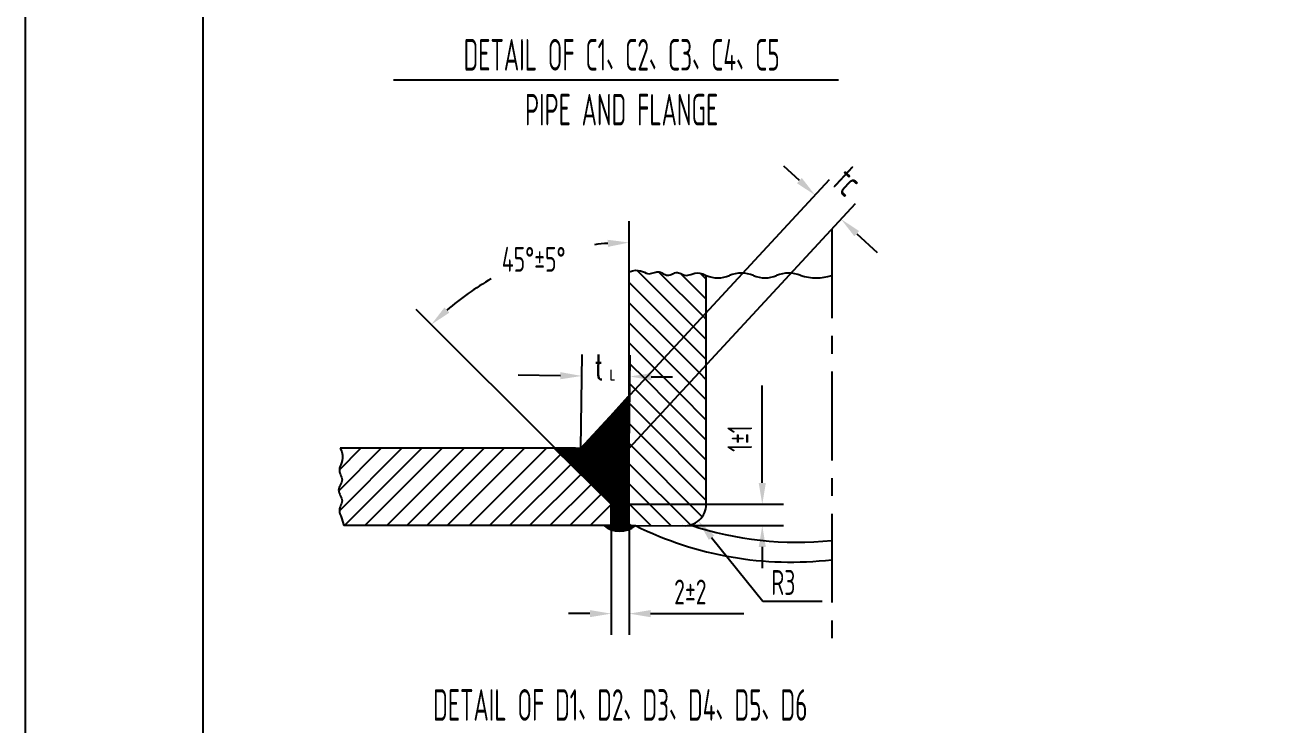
# Model space of a CAD drawing. Extents: x 2148 to 19378, y -121 to 5940.
# Drawn here: x 2148 to 3915, y 1986 to 2969 of the extents above; entities that cross this region are included whole.
import ezdxf
from ezdxf.enums import TextEntityAlignment as Align

# ---------------------------------------------------------------- set-up
doc = ezdxf.new("R2010")
doc.units = 0
doc.header["$LTSCALE"] = 100
doc.header["$MEASUREMENT"] = 0
doc.linetypes.add('G', pattern=[2, 1.25, -0.25, 0.25, -0.25])
doc.layers.get('0').update_dxf_attribs({"linetype": 'CONTINUOUS'})
doc.layers.get('DEFPOINTS').update_dxf_attribs({"linetype": 'CONTINUOUS'})
for name, color, linetype in [('01', 7, 'CONTINUOUS'), ('02', 1, 'CONTINUOUS'), ('02C', 3, 'CONTINUOUS'), ('10', 1, 'CONTINUOUS'), ('11', 3, 'CONTINUOUS')]:
    doc.layers.add(name, color=color, linetype=linetype)
doc.styles.get("Standard").update_dxf_attribs({"font": 'isocp.shx', "width": 0.707, "bigfont": 'hztxt.shx'})

msp = doc.modelspace()

# ---------------------------------------------------------------- linework, layer by layer
at = {"color": 1, "linetype": 'BYBLOCK'}
for p, q in [((3236.3655, 2750.7474), (3214.3424, 2771.1185)), ((2929.3049, 2374.6051), (3278.7597, 2752.3994)), ((2997.0243, 2374.5331), (3315.2902, 2718.6092)), ((2997.0243, 2622.4326), (2997.0243, 2693.7686)), ((3316.9423, 2676.215), (3345.5384, 2649.7639)), ((2905.4996, 2362.0835), (2697.6171, 2569.5922)), ((3184.1502, 2325.8914), (3184.1502, 2462.6835)), ((2971.811, 2295.8914), (3214.1502, 2295.8914)), ((2971.811, 2265.8287), (2971.811, 2112.0498)), ((2971.811, 2265.8287), (2985.8657, 2265.8287)), ((2986.5728, 2265.8287), (3006.0729, 2265.8287)), ((2997.0243, 2265.6753), (2997.0243, 2112.0498)), ((3078.3502, 2265.8287), (3214.1502, 2265.8287)), ((3184.1502, 2235.8287), (3184.1502, 2205.8287)), ((3184.911, 2159.4852), (3268.5491, 2159.4852)), ((2941.811, 2142.0498), (2911.811, 2142.0498)), ((3027.0243, 2142.0498), (3158.3006, 2142.0498))]:
    msp.add_line(p, q, dxfattribs=at)
for start, end in [(94.374284, 97.099997), (119.5507744, 130.6772974)]:
    msp.add_arc((2997.0243, 2270.7235), 393.0451, start, end, dxfattribs=at)
for points in [[(3239.7607, 2754.4179), (3232.9703, 2747.0769), (3258.3886, 2730.3763)], [(3320.3374, 2679.8855), (3313.5471, 2672.5444), (3294.9191, 2696.5861)], [(2966.8553, 2667.6201), (2967.237, 2657.6274), (2997.0243, 2663.7686)], [(2744.2396, 2565.1412), (2737.437, 2572.4709), (2718.8494, 2548.3981)], [(3179.1502, 2325.8914), (3189.1502, 2325.8914), (3184.1502, 2295.8914)], [(3179.1502, 2235.8287), (3189.1502, 2235.8287), (3184.1502, 2265.8287)], [(2941.811, 2147.0498), (2941.811, 2137.0498), (2971.811, 2142.0498)], [(3027.0243, 2147.0498), (3027.0243, 2137.0498), (2997.0243, 2142.0498)]]:
    msp.add_solid(points, dxfattribs=at)
at = {"layer": '01'}
for p, q in [((2997.0243, 2265.6753), (2997.0243, 2622.4326)), ((3105.3199, 2295.6753), (3105.3199, 2617.5701)), ((2891.7472, 2374.5331), (2591.0081, 2374.5331)), ((2921.7108, 2374.5331), (2822.6282, 2374.5331)), ((2971.811, 2295.8914), (2891.7472, 2374.5331)), ((2971.811, 2265.8287), (2971.811, 2295.8914)), ((2971.811, 2265.8128), (2595.8643, 2265.8128)), ((2997.026, 2265.6753), (3072.4507, 2265.8128))]:
    msp.add_line(p, q, dxfattribs=at)
msp.add_arc((3075.3199, 2295.6753), 30, 264.5119296, 0, dxfattribs=at)
at = {"layer": '01', "color": 6}
for centre, radius, start, end in [((3224.3273, 2704.2341), 489.7288, 243.5341762, 276.7472388), ((3233.2936, 2718.398), 475.9773, 251.6138666, 275.8570166)]:
    msp.add_arc(centre, radius, start, end, dxfattribs=at)
at = {"layer": '02'}
for points in [[(2147.9611, 0), (10557.9611, 0), (10557.9611, 5940), (2147.9611, 5940)], [(2397.9611, 100), (10457.9611, 100), (10457.9611, 5840), (2397.9611, 5840)]]:
    msp.add_lwpolyline(points, close=True, dxfattribs=at)
at = {"layer": '02C'}
for p, q in [((2997.0243, 2622.4326), (3001.8781, 2624.0818)), ((3001.8781, 2624.0818), (3006.1184, 2624.7541)), ((3006.1184, 2624.7541), (3009.821, 2624.662)), ((3009.821, 2624.662), (3013.0617, 2624.0184)), ((3013.0617, 2624.0184), (3015.9164, 2623.0361)), ((3015.9164, 2623.0361), (3018.4607, 2621.9279)), ((3018.4607, 2621.9279), (3020.7705, 2620.9065)), ((3020.7705, 2620.9065), (3022.9215, 2620.1847)), ((3022.9215, 2620.1847), (3024.9783, 2619.9206)), ((3024.9783, 2619.9206), (3026.9602, 2620.0542)), ((3026.9602, 2620.0542), (3028.8753, 2620.4705)), ((3028.8753, 2620.4705), (3030.7317, 2621.0548)), ((3030.7317, 2621.0548), (3032.5376, 2621.6922)), ((3032.5376, 2621.6922), (3034.3009, 2622.2679)), ((3034.3009, 2622.2679), (3036.0298, 2622.6671)), ((3036.0298, 2622.6671), (3037.7324, 2622.7751)), ((3037.7324, 2622.7751), (3039.4162, 2622.513)), ((3039.4162, 2622.513), (3041.0862, 2621.9463)), ((3041.0862, 2621.9463), (3042.7472, 2621.1765)), ((3042.7472, 2621.1765), (3044.4036, 2620.3053)), ((3044.4036, 2620.3053), (3046.06, 2619.434)), ((3046.06, 2619.434), (3047.721, 2618.6642)), ((3047.721, 2618.6642), (3049.3911, 2618.0976)), ((3049.3911, 2618.0976), (3051.0749, 2617.8354)), ((3051.0749, 2617.8354), (3052.7753, 2617.9456)), ((3052.7753, 2617.9456), (3054.4895, 2618.3603)), ((3054.4895, 2618.3603), (3056.2127, 2618.9781)), ((3056.2127, 2618.9781), (3057.9406, 2619.6975)), ((3057.9406, 2619.6975), (3059.6684, 2620.4168)), ((3059.6684, 2620.4168), (3061.3917, 2621.0346)), ((3061.3917, 2621.0346), (3063.1058, 2621.4493)), ((3063.1058, 2621.4493), (3064.8063, 2621.5595)), ((3064.8063, 2621.5595), (3066.4924, 2621.2994)), ((3066.4924, 2621.2994), (3068.1785, 2620.7468)), ((3068.1785, 2620.7468), (3069.8832, 2620.0154)), ((3069.8832, 2620.0154), (3071.6246, 2619.2187)), ((3071.6246, 2619.2187), (3073.4212, 2618.4704)), ((3073.4212, 2618.4704), (3075.2913, 2617.8841)), ((3075.2913, 2617.8841), (3077.2533, 2617.5735)), ((3077.2533, 2617.5735), (3079.3254, 2617.6521)), ((3079.3254, 2617.6521), (3081.5325, 2618.1783)), ((3081.5325, 2618.1783), (3083.9245, 2618.9886)), ((3083.9245, 2618.9886), (3086.5579, 2619.8643)), ((3086.5579, 2619.8643), (3089.4891, 2620.5869)), ((3089.4891, 2620.5869), (3092.7745, 2620.9374)), ((3092.7745, 2620.9374), (3096.4705, 2620.6973)), ((3096.4705, 2620.6973), (3100.6335, 2619.6478)), ((3100.6335, 2619.6478), (3105.3199, 2617.5701)), ((2591.0081, 2374.5331), (2593.041, 2369.3292)), ((2593.041, 2369.3292), (2593.9802, 2364.7455)), ((2591.5066, 2351.1699), (2590.5074, 2348.6052)), ((2592.5888, 2353.9941), (2591.5066, 2351.1699)), ((2593.5187, 2357.1501), (2592.5888, 2353.9941)), ((2594.0609, 2360.7098), (2593.5187, 2357.1501)), ((2593.9802, 2364.7455), (2594.0609, 2360.7098)), ((2589.8267, 2346.228), (2589.6398, 2343.9758)), ((2589.6398, 2343.9758), (2589.8821, 2341.8246)), ((2590.5074, 2348.6052), (2589.8267, 2346.228)), ((2589.8821, 2341.8246), (2590.429, 2339.7599)), ((2590.429, 2339.7599), (2591.1558, 2337.7673)), ((2591.1558, 2337.7673), (2591.9381, 2335.8324)), ((2591.9381, 2335.8324), (2592.6511, 2333.9407)), ((2592.6511, 2333.9407), (2593.1703, 2332.0779)), ((2593.1703, 2332.0779), (2593.371, 2330.2295)), ((2588.8484, 2317.3076), (2588.6453, 2315.4617)), ((2588.6453, 2315.4617), (2588.8484, 2313.6157)), ((2589.3837, 2319.1536), (2588.8484, 2317.3076)), ((2590.1405, 2320.9996), (2589.3837, 2319.1536)), ((2591.0081, 2322.8456), (2590.1405, 2320.9996)), ((2591.8758, 2324.6916), (2591.0081, 2322.8456)), ((2592.6326, 2326.5376), (2591.8758, 2324.6916)), ((2593.1679, 2328.3835), (2592.6326, 2326.5376)), ((2593.371, 2330.2295), (2593.1679, 2328.3835)), ((2588.8484, 2313.6157), (2589.3837, 2311.7697)), ((2589.3837, 2311.7697), (2590.1405, 2309.9237)), ((2590.1405, 2309.9237), (2591.0081, 2308.0777)), ((2591.0081, 2308.0777), (2591.8758, 2306.2318)), ((2591.8758, 2306.2318), (2592.6326, 2304.3858)), ((2592.6511, 2296.9826), (2591.9381, 2295.091)), ((2592.6326, 2304.3858), (2593.1679, 2302.5398)), ((2593.1703, 2298.8454), (2592.6511, 2296.9826)), ((2593.1679, 2302.5398), (2593.371, 2300.6938)), ((2593.371, 2300.6938), (2593.1703, 2298.8454)), ((2589.8821, 2289.0988), (2589.6398, 2286.9475)), ((2589.6398, 2286.9475), (2589.8267, 2284.6953)), ((2589.8267, 2284.6953), (2590.5074, 2282.3181)), ((2590.429, 2291.1635), (2589.8821, 2289.0988)), ((2591.1558, 2293.1561), (2590.429, 2291.1635)), ((2590.5074, 2282.3181), (2591.5066, 2279.7535)), ((2591.9381, 2295.091), (2591.1558, 2293.1561)), ((2591.5066, 2279.7535), (2592.5888, 2276.9292)), ((2592.5888, 2276.9292), (2595.8643, 2265.8128))]:
    msp.add_line(p, q, dxfattribs=at)
for centre, radius, start, end in [((3121.6047, 2652.5971), 38.6275, 245.0651824, 294.9348176), ((3154.8382, 2573.9793), 46.7699, 68.7534412, 111.2465588), ((3188.0716, 2652.5971), 38.6275, 245.0651824, 294.9348176), ((3221.305, 2573.9793), 46.7699, 68.7534412, 111.2465588), ((3260.0595, 2681.4277), 67.478, 251.1461235, 288.8538765)]:
    msp.add_arc(centre, radius, start, end, dxfattribs=at)
at = {"layer": '10', "color": 4}
msp.add_line((2665.9677, 2892.5086), (3291.1734, 2892.5086), dxfattribs=at)
at = {"layer": '10', "color": 4, "linetype": 'G'}
msp.add_line((3281.8654, 2682.4737), (3281.8654, 2101.6783), dxfattribs=at)
at = {"layer": '10'}
for p, q in [((3008.0152, 2624.7069), (3087.3044, 2545.4177)), ((3038.3232, 2622.6831), (3100.8954, 2560.1109)), ((3068.8183, 2620.4723), (3105.3199, 2583.9707)), ((3097.0148, 2620.56), (3105.3199, 2612.255)), ((2997.0243, 2607.4135), (3073.7133, 2530.7245)), ((2997.0243, 2579.1292), (3060.1223, 2516.0312)), ((2997.0243, 2550.8449), (3046.5312, 2501.338)), ((3087.3044, 2545.4177), (3105.3199, 2527.4022)), ((3100.8954, 2560.1109), (3105.3199, 2555.6864)), ((3073.7133, 2530.7245), (3105.3199, 2499.1179)), ((2997.0243, 2522.5607), (3032.9402, 2486.6448)), ((3060.1223, 2516.0312), (3095.336, 2480.8175)), ((2997.0243, 2494.2764), (3019.3491, 2471.9516)), ((3046.5312, 2501.338), (3081.745, 2466.1243)), ((3032.9402, 2486.6448), (3068.1539, 2451.431)), ((3095.336, 2480.8175), (3105.3199, 2470.8336)), ((2997.0243, 2465.9921), (3005.7581, 2457.2583)), ((3005.7581, 2457.2583), (3040.9718, 2422.0446)), ((3019.3491, 2471.9516), (3054.5629, 2436.7378)), ((3081.745, 2466.1243), (3105.3199, 2442.5494)), ((2929.3049, 2373.3529), (3000.6911, 2451.7804)), ((2929.3049, 2373.3529), (2995.7091, 2447.2298)), ((2930.5212, 2374.5331), (2997.0243, 2441.0361)), ((2931.2284, 2374.5331), (2997.0243, 2440.329)), ((2931.9355, 2374.5331), (2997.0243, 2439.6219)), ((2932.6426, 2374.5331), (2997.0243, 2438.9148)), ((2933.3497, 2374.5331), (2997.0243, 2438.2077)), ((2936.1069, 2380.8258), (2997.0243, 2441.7432)), ((2943.2757, 2388.7017), (2997.0243, 2442.4503)), ((2950.4445, 2396.5776), (2997.0243, 2443.1574)), ((2957.6133, 2404.4535), (2997.0243, 2443.8646)), ((2964.7821, 2412.3294), (2997.0243, 2444.5717)), ((2971.9508, 2420.2053), (2997.0243, 2445.2788)), ((2979.1196, 2428.0812), (2997.0243, 2445.9859)), ((2986.2884, 2435.9571), (2997.0243, 2446.693)), ((2993.4572, 2443.833), (2997.0243, 2447.4001)), ((3068.1539, 2451.431), (3105.3199, 2414.2651)), ((2934.0568, 2374.5331), (2997.0243, 2437.5006)), ((2934.7639, 2374.5331), (2997.0243, 2436.7935)), ((2935.471, 2374.5331), (2997.0243, 2436.0864)), ((2936.1781, 2374.5331), (2997.0243, 2435.3793)), ((2936.8852, 2374.5331), (2997.0243, 2434.6722)), ((2937.5923, 2374.5331), (2997.0243, 2433.9651)), ((2938.2994, 2374.5331), (2997.0243, 2433.258)), ((2939.0065, 2374.5331), (2997.0243, 2432.5508)), ((2939.7136, 2374.5331), (2997.0243, 2431.8437)), ((2940.4207, 2374.5331), (2997.0243, 2431.1366)), ((2941.1278, 2374.5331), (2997.0243, 2430.4295)), ((2941.835, 2374.5331), (2997.0243, 2429.7224)), ((2942.5421, 2374.5331), (2997.0243, 2429.0153)), ((2943.2492, 2374.5331), (2997.0243, 2428.3082)), ((2943.9563, 2374.5331), (2997.0243, 2427.6011)), ((2944.6634, 2374.5331), (2997.0243, 2426.894)), ((2945.3705, 2374.5331), (2997.0243, 2426.1869)), ((2946.0776, 2374.5331), (2997.0243, 2425.4798)), ((2946.7847, 2374.5331), (2997.0243, 2424.7727)), ((2947.4918, 2374.5331), (2997.0243, 2424.0656)), ((2948.1989, 2374.5331), (2997.0243, 2423.3585)), ((2948.906, 2374.5331), (2997.0243, 2422.6513)), ((2949.6131, 2374.5331), (2997.0243, 2421.9442)), ((2950.3202, 2374.5331), (2997.0243, 2421.2371)), ((2951.0273, 2374.5331), (2997.0243, 2420.53)), ((2997.0243, 2437.7079), (3027.3808, 2407.3514)), ((3040.9718, 2422.0446), (3105.3199, 2357.6965)), ((3054.5629, 2436.7378), (3105.3199, 2385.9808)), ((2951.7344, 2374.5331), (2997.0243, 2419.8229)), ((2952.4416, 2374.5331), (2997.0243, 2419.1158)), ((2953.1487, 2374.5331), (2997.0243, 2418.4087)), ((2953.8558, 2374.5331), (2997.0243, 2417.7016)), ((2954.5629, 2374.5331), (2997.0243, 2416.9945)), ((2955.27, 2374.5331), (2997.0243, 2416.2874)), ((2955.9771, 2374.5331), (2997.0243, 2415.5803)), ((2956.6842, 2374.5331), (2997.0243, 2414.8732)), ((2957.3913, 2374.5331), (2997.0243, 2414.1661)), ((2958.0984, 2374.5331), (2997.0243, 2413.459)), ((2958.8055, 2374.5331), (2997.0243, 2412.7519)), ((2959.5126, 2374.5331), (2997.0243, 2412.0447)), ((2960.2197, 2374.5331), (2997.0243, 2411.3376)), ((2960.9268, 2374.5331), (2997.0243, 2410.6305)), ((2961.6339, 2374.5331), (2997.0243, 2409.9234)), ((2962.341, 2374.5331), (2997.0243, 2409.2163)), ((2963.0482, 2374.5331), (2997.0243, 2408.5092)), ((2963.7553, 2374.5331), (2997.0243, 2407.8021)), ((2964.4624, 2374.5331), (2997.0243, 2407.095)), ((2965.1695, 2374.5331), (2997.0243, 2406.3879)), ((2965.8766, 2374.5331), (2997.0243, 2405.6808)), ((2966.5837, 2374.5331), (2997.0243, 2404.9737)), ((2967.2908, 2374.5331), (2997.0243, 2404.2666)), ((2967.9979, 2374.5331), (2997.0243, 2403.5595)), ((2968.705, 2374.5331), (2997.0243, 2402.8524)), ((2997.0243, 2409.4236), (3013.7898, 2392.6581)), ((3027.3808, 2407.3514), (3105.3199, 2329.4123)), ((2969.4121, 2374.5331), (2997.0243, 2402.1453)), ((2970.1192, 2374.5331), (2997.0243, 2401.4381)), ((2970.8263, 2374.5331), (2997.0243, 2400.731)), ((2971.5334, 2374.5331), (2997.0243, 2400.0239)), ((2972.2405, 2374.5331), (2997.0243, 2399.3168)), ((2972.9477, 2374.5331), (2997.0243, 2398.6097)), ((2973.6548, 2374.5331), (2997.0243, 2397.9026)), ((2974.3619, 2374.5331), (2997.0243, 2397.1955)), ((2975.069, 2374.5331), (2997.0243, 2396.4884)), ((2975.7761, 2374.5331), (2997.0243, 2395.7813)), ((2976.4832, 2374.5331), (2997.0243, 2395.0742)), ((2977.1903, 2374.5331), (2997.0243, 2394.3671)), ((2977.8974, 2374.5331), (2997.0243, 2393.66)), ((2978.6045, 2374.5331), (2997.0243, 2392.9529)), ((2979.3116, 2374.5331), (2997.0243, 2392.2458)), ((2980.0187, 2374.5331), (2997.0243, 2391.5387)), ((2980.7258, 2374.5331), (2997.0243, 2390.8315)), ((2981.4329, 2374.5331), (2997.0243, 2390.1244)), ((2982.14, 2374.5331), (2997.0243, 2389.4173)), ((2982.8471, 2374.5331), (2997.0243, 2388.7102)), ((2983.5543, 2374.5331), (2997.0243, 2388.0031)), ((2984.2614, 2374.5331), (2997.0243, 2387.296)), ((2984.9685, 2374.5331), (2997.0243, 2386.5889)), ((2985.6756, 2374.5331), (2997.0243, 2385.8818)), ((2986.3827, 2374.5331), (2997.0243, 2385.1747)), ((3013.7898, 2392.6581), (3105.3199, 2301.128)), ((2588.7087, 2314.8851), (2648.3567, 2374.5331)), ((2589.6511, 2344.1117), (2620.0724, 2374.5331)), ((2589.6631, 2286.6666), (2677.5296, 2374.5331)), ((2597.0936, 2265.8128), (2705.8139, 2374.5331)), ((2625.3779, 2265.8128), (2734.0981, 2374.5331)), ((2656.6719, 2266.2925), (2764.9124, 2374.5331)), ((2684.9561, 2266.2925), (2793.1966, 2374.5331)), ((2712.7607, 2265.8128), (2821.4809, 2374.5331)), ((2741.0449, 2265.8128), (2849.7652, 2374.5331)), ((2772.7833, 2266.2925), (2881.0238, 2374.5331)), ((2892.045, 2374.2406), (2892.3375, 2374.5331)), ((2892.4017, 2373.8902), (2893.0446, 2374.5331)), ((2892.7584, 2373.5398), (2893.7517, 2374.5331)), ((2893.1151, 2373.1894), (2894.4588, 2374.5331)), ((2893.4719, 2372.839), (2895.1659, 2374.5331)), ((2893.8286, 2372.4886), (2895.873, 2374.5331)), ((2894.1853, 2372.1382), (2896.5801, 2374.5331)), ((2894.542, 2371.7879), (2897.2872, 2374.5331)), ((2894.8987, 2371.4375), (2897.9943, 2374.5331)), ((2895.2555, 2371.0871), (2898.7014, 2374.5331)), ((2895.6122, 2370.7367), (2899.4085, 2374.5331)), ((2895.9689, 2370.3863), (2900.1157, 2374.5331)), ((2896.3256, 2370.0359), (2900.8228, 2374.5331)), ((2896.6824, 2369.6855), (2901.5299, 2374.5331)), ((2897.0391, 2369.3352), (2902.237, 2374.5331)), ((2897.3958, 2368.9848), (2902.9441, 2374.5331)), ((2897.7525, 2368.6344), (2903.6512, 2374.5331)), ((2898.1092, 2368.284), (2904.3583, 2374.5331)), ((2898.466, 2367.9336), (2905.0654, 2374.5331)), ((2898.8227, 2367.5832), (2905.7725, 2374.5331)), ((2899.1794, 2367.2329), (2906.4796, 2374.5331)), ((2899.5361, 2366.8825), (2907.1867, 2374.5331)), ((2899.8928, 2366.5321), (2907.8938, 2374.5331)), ((2900.2496, 2366.1817), (2908.6009, 2374.5331)), ((2900.6063, 2365.8313), (2909.308, 2374.5331)), ((2900.963, 2365.4809), (2910.0151, 2374.5331)), ((2901.3197, 2365.1305), (2910.7223, 2374.5331)), ((2901.6765, 2364.7802), (2911.4294, 2374.5331)), ((2902.0332, 2364.4298), (2912.1365, 2374.5331)), ((2902.3899, 2364.0794), (2912.8436, 2374.5331)), ((2902.7466, 2363.729), (2913.5507, 2374.5331)), ((2903.1033, 2363.3786), (2914.2578, 2374.5331)), ((2903.4601, 2363.0282), (2914.9649, 2374.5331)), ((2903.8168, 2362.6778), (2915.672, 2374.5331)), ((2904.1735, 2362.3275), (2916.3791, 2374.5331)), ((2904.5302, 2361.9771), (2917.0862, 2374.5331)), ((2904.887, 2361.6267), (2917.7933, 2374.5331)), ((2905.2437, 2361.2763), (2918.5004, 2374.5331)), ((2905.6004, 2360.9259), (2919.2075, 2374.5331)), ((2905.9571, 2360.5755), (2919.9146, 2374.5331)), ((2906.3138, 2360.2252), (2920.6217, 2374.5331)), ((2906.6706, 2359.8748), (2921.3289, 2374.5331)), ((2907.0273, 2359.5244), (2922.036, 2374.5331)), ((2907.384, 2359.174), (2922.7431, 2374.5331)), ((2907.7407, 2358.8236), (2923.4502, 2374.5331)), ((2908.0974, 2358.4732), (2924.1573, 2374.5331)), ((2908.4542, 2358.1228), (2924.8644, 2374.5331)), ((2908.8109, 2357.7725), (2925.5715, 2374.5331)), ((2909.1676, 2357.4221), (2926.2786, 2374.5331)), ((2909.5243, 2357.0717), (2926.9857, 2374.5331)), ((2909.8811, 2356.7213), (2927.6928, 2374.5331)), ((2910.2378, 2356.3709), (2928.3999, 2374.5331)), ((2910.5945, 2356.0205), (2929.107, 2374.5331)), ((2910.9512, 2355.6701), (2929.8141, 2374.5331)), ((2911.3079, 2355.3198), (2930.5212, 2374.5331)), ((2911.6647, 2354.9694), (2931.2284, 2374.5331)), ((2912.0214, 2354.619), (2931.9355, 2374.5331)), ((2912.3781, 2354.2686), (2932.6426, 2374.5331)), ((2912.7348, 2353.9182), (2933.3497, 2374.5331)), ((2913.0916, 2353.5678), (2934.0568, 2374.5331)), ((2913.4483, 2353.2175), (2934.7639, 2374.5331)), ((2913.805, 2352.8671), (2935.471, 2374.5331)), ((2914.1617, 2352.5167), (2936.1781, 2374.5331)), ((2914.5184, 2352.1663), (2936.8852, 2374.5331)), ((2914.8752, 2351.8159), (2937.5923, 2374.5331)), ((2915.2319, 2351.4655), (2938.2994, 2374.5331)), ((2915.5886, 2351.1151), (2939.0065, 2374.5331)), ((2915.9453, 2350.7648), (2939.7136, 2374.5331)), ((2916.302, 2350.4144), (2940.4207, 2374.5331)), ((2916.6588, 2350.064), (2941.1278, 2374.5331)), ((2917.0155, 2349.7136), (2941.835, 2374.5331)), ((2917.3722, 2349.3632), (2942.5421, 2374.5331)), ((2917.7289, 2349.0128), (2943.2492, 2374.5331)), ((2918.0857, 2348.6624), (2943.9563, 2374.5331)), ((2918.4424, 2348.3121), (2944.6634, 2374.5331)), ((2918.7991, 2347.9617), (2945.3705, 2374.5331)), ((2919.1558, 2347.6113), (2946.0776, 2374.5331)), ((2919.5125, 2347.2609), (2946.7847, 2374.5331)), ((2919.8693, 2346.9105), (2947.4918, 2374.5331)), ((2920.226, 2346.5601), (2948.1989, 2374.5331)), ((2920.5827, 2346.2098), (2948.906, 2374.5331)), ((2920.9394, 2345.8594), (2949.6131, 2374.5331)), ((2921.2962, 2345.509), (2950.3202, 2374.5331)), ((2921.6529, 2345.1586), (2951.0273, 2374.5331)), ((2921.7108, 2374.5331), (2997.0243, 2374.5331)), ((2922.0096, 2344.8082), (2951.7344, 2374.5331)), ((2922.3663, 2344.4578), (2952.4416, 2374.5331)), ((2922.723, 2344.1074), (2953.1487, 2374.5331)), ((2923.0798, 2343.7571), (2953.8558, 2374.5331)), ((2923.4365, 2343.4067), (2954.5629, 2374.5331)), ((2923.7932, 2343.0563), (2955.27, 2374.5331)), ((2924.1499, 2342.7059), (2955.9771, 2374.5331)), ((2924.5066, 2342.3555), (2956.6842, 2374.5331)), ((2924.8634, 2342.0051), (2957.3913, 2374.5331)), ((2925.2201, 2341.6547), (2958.0984, 2374.5331)), ((2925.5768, 2341.3044), (2958.8055, 2374.5331)), ((2925.9335, 2340.954), (2959.5126, 2374.5331)), ((2926.2903, 2340.6036), (2960.2197, 2374.5331)), ((2926.647, 2340.2532), (2960.9268, 2374.5331)), ((2927.0037, 2339.9028), (2961.6339, 2374.5331)), ((2927.3604, 2339.5524), (2962.341, 2374.5331)), ((2927.7171, 2339.2021), (2963.0482, 2374.5331)), ((2928.0739, 2338.8517), (2963.7553, 2374.5331)), ((2928.4306, 2338.5013), (2964.4624, 2374.5331)), ((2928.7873, 2338.1509), (2965.1695, 2374.5331)), ((2929.144, 2337.8005), (2965.8766, 2374.5331)), ((2929.5008, 2337.4501), (2966.5837, 2374.5331)), ((2929.8575, 2337.0997), (2967.2908, 2374.5331)), ((2930.2142, 2336.7494), (2967.9979, 2374.5331)), ((2930.5709, 2336.399), (2968.705, 2374.5331)), ((2930.9276, 2336.0486), (2969.4121, 2374.5331)), ((2931.2844, 2335.6982), (2970.1192, 2374.5331)), ((2931.6411, 2335.3478), (2970.8263, 2374.5331)), ((2931.9978, 2334.9974), (2971.5334, 2374.5331)), ((2932.3545, 2334.647), (2972.2405, 2374.5331)), ((2932.7113, 2334.2967), (2972.9477, 2374.5331)), ((2933.068, 2333.9463), (2973.6548, 2374.5331)), ((2933.4247, 2333.5959), (2974.3619, 2374.5331)), ((2933.7814, 2333.2455), (2975.069, 2374.5331)), ((2934.1381, 2332.8951), (2975.7761, 2374.5331)), ((2934.4949, 2332.5447), (2976.4832, 2374.5331)), ((2934.8516, 2332.1944), (2977.1903, 2374.5331)), ((2935.2083, 2331.844), (2977.8974, 2374.5331)), ((2935.565, 2331.4936), (2978.6045, 2374.5331)), ((2935.9217, 2331.1432), (2979.3116, 2374.5331)), ((2936.2785, 2330.7928), (2980.0187, 2374.5331)), ((2936.6352, 2330.4424), (2980.7258, 2374.5331)), ((2936.9919, 2330.092), (2981.4329, 2374.5331)), ((2937.3486, 2329.7417), (2982.14, 2374.5331)), ((2937.7054, 2329.3913), (2982.8471, 2374.5331)), ((2938.0621, 2329.0409), (2983.5543, 2374.5331)), ((2938.4188, 2328.6905), (2984.2614, 2374.5331)), ((2938.7755, 2328.3401), (2984.9685, 2374.5331)), ((2939.1322, 2327.9897), (2985.6756, 2374.5331)), ((2939.489, 2327.6393), (2986.3827, 2374.5331)), ((2939.8457, 2327.289), (2987.0898, 2374.5331)), ((2940.2024, 2326.9386), (2987.7969, 2374.5331)), ((2940.5591, 2326.5882), (2988.504, 2374.5331)), ((2940.9159, 2326.2378), (2989.2111, 2374.5331)), ((2941.2726, 2325.8874), (2989.9182, 2374.5331)), ((2941.6293, 2325.537), (2990.6253, 2374.5331)), ((2941.986, 2325.1867), (2991.3324, 2374.5331)), ((2942.3427, 2324.8363), (2992.0395, 2374.5331)), ((2942.6995, 2324.4859), (2992.7466, 2374.5331)), ((2943.0562, 2324.1355), (2993.4537, 2374.5331)), ((2943.4129, 2323.7851), (2994.1609, 2374.5331)), ((2943.7696, 2323.4347), (2994.868, 2374.5331)), ((2944.1263, 2323.0843), (2995.5751, 2374.5331)), ((2944.4831, 2322.734), (2996.2822, 2374.5331)), ((2944.8398, 2322.3836), (2996.9893, 2374.5331)), ((2945.1965, 2322.0332), (2997.0243, 2373.861)), ((2945.5532, 2321.6828), (2997.0243, 2373.1539)), ((2945.91, 2321.3324), (2997.0243, 2372.4468)), ((2946.2667, 2320.982), (2997.0243, 2371.7397)), ((2946.6234, 2320.6316), (2997.0243, 2371.0326)), ((2946.9801, 2320.2813), (2997.0243, 2370.3254)), ((2947.3368, 2319.9309), (2997.0243, 2369.6183)), ((2947.6936, 2319.5805), (2997.0243, 2368.9112)), ((2948.0503, 2319.2301), (2997.0243, 2368.2041)), ((2948.407, 2318.8797), (2997.0243, 2367.497)), ((2950.5294, 2324.2676), (2997.0243, 2374.5331)), ((2987.0898, 2374.5331), (2997.0243, 2384.4676)), ((2987.7969, 2374.5331), (2997.0243, 2383.7605)), ((2988.504, 2374.5331), (2997.0243, 2383.0534)), ((2989.2111, 2374.5331), (2997.0243, 2382.3463)), ((2989.9182, 2374.5331), (2997.0243, 2381.6392)), ((2990.6253, 2374.5331), (2997.0243, 2380.932)), ((2991.3324, 2374.5331), (2997.0243, 2380.2249)), ((2992.0395, 2374.5331), (2997.0243, 2379.5178)), ((2992.7466, 2374.5331), (2997.0243, 2378.8107)), ((2993.4537, 2374.5331), (2997.0243, 2378.1036)), ((2994.1609, 2374.5331), (2997.0243, 2377.3965)), ((2994.868, 2374.5331), (2997.0243, 2376.6894)), ((2995.5751, 2374.5331), (2997.0243, 2375.9823)), ((2996.2822, 2374.5331), (2997.0243, 2375.2752)), ((2996.9893, 2374.5331), (2997.0243, 2374.5681)), ((2997.0243, 2381.1393), (3000.1987, 2377.9649)), ((3000.1987, 2377.9649), (3099.8123, 2278.3513)), ((2801.0675, 2266.2925), (2900.6063, 2365.8313)), ((2828.8721, 2265.8128), (2914.8752, 2351.8159)), ((2948.7637, 2318.5293), (2997.0243, 2366.7899)), ((2949.1205, 2318.179), (2997.0243, 2366.0828)), ((2949.4772, 2317.8286), (2997.0243, 2365.3757)), ((2949.8339, 2317.4782), (2997.0243, 2364.6686)), ((2950.1906, 2317.1278), (2997.0243, 2363.9615)), ((2950.5473, 2316.7774), (2997.0243, 2363.2544)), ((2950.9041, 2316.427), (2997.0243, 2362.5473)), ((2951.2608, 2316.0766), (2997.0243, 2361.8402)), ((2951.6175, 2315.7263), (2997.0243, 2361.1331)), ((2951.9742, 2315.3759), (2997.0243, 2360.426)), ((2952.3309, 2315.0255), (2997.0243, 2359.7188)), ((2952.6877, 2314.6751), (2997.0243, 2359.0117)), ((2953.0444, 2314.3247), (2997.0243, 2358.3046)), ((2953.4011, 2313.9743), (2997.0243, 2357.5975)), ((2953.7578, 2313.6239), (2997.0243, 2356.8904)), ((2954.1146, 2313.2736), (2997.0243, 2356.1833)), ((2954.4713, 2312.9232), (2997.0243, 2355.4762)), ((2954.828, 2312.5728), (2997.0243, 2354.7691)), ((2955.1847, 2312.2224), (2997.0243, 2354.062)), ((2955.5414, 2311.872), (2997.0243, 2353.3549)), ((2955.8982, 2311.5216), (2997.0243, 2352.6478)), ((2956.2549, 2311.1713), (2997.0243, 2351.9407)), ((2956.6116, 2310.8209), (2997.0243, 2351.2336)), ((2956.9683, 2310.4705), (2997.0243, 2350.5265)), ((2957.3251, 2310.1201), (2997.0243, 2349.8194)), ((2997.0243, 2352.855), (3083.1612, 2266.7182)), ((2857.1563, 2265.8128), (2929.144, 2337.8005)), ((2957.6818, 2309.7697), (2997.0243, 2349.1122)), ((2958.0385, 2309.4193), (2997.0243, 2348.4051)), ((2958.3952, 2309.0689), (2997.0243, 2347.698)), ((2958.7519, 2308.7186), (2997.0243, 2346.9909)), ((2959.1087, 2308.3682), (2997.0243, 2346.2838)), ((2959.4654, 2308.0178), (2997.0243, 2345.5767)), ((2959.8221, 2307.6674), (2997.0243, 2344.8696)), ((2960.1788, 2307.317), (2997.0243, 2344.1625)), ((2960.5355, 2306.9666), (2997.0243, 2343.4554)), ((2960.8923, 2306.6162), (2997.0243, 2342.7483)), ((2961.249, 2306.2659), (2997.0243, 2342.0412)), ((2961.6057, 2305.9155), (2997.0243, 2341.3341)), ((2961.9624, 2305.5651), (2997.0243, 2340.627)), ((2962.3192, 2305.2147), (2997.0243, 2339.9199)), ((2962.6759, 2304.8643), (2997.0243, 2339.2127)), ((2963.0326, 2304.5139), (2997.0243, 2338.5056)), ((2963.3893, 2304.1636), (2997.0243, 2337.7985)), ((2963.746, 2303.8132), (2997.0243, 2337.0914)), ((2964.1028, 2303.4628), (2997.0243, 2336.3843)), ((2964.4595, 2303.1124), (2997.0243, 2335.6772)), ((2964.8162, 2302.762), (2997.0243, 2334.9701)), ((2965.1729, 2302.4116), (2997.0243, 2334.263)), ((2965.5297, 2302.0612), (2997.0243, 2333.5559)), ((2965.8864, 2301.7109), (2997.0243, 2332.8488)), ((2966.2431, 2301.3605), (2997.0243, 2332.1417)), ((2885.4406, 2265.8128), (2943.4129, 2323.7851)), ((2966.5998, 2301.0101), (2997.0243, 2331.4346)), ((2966.9565, 2300.6597), (2997.0243, 2330.7275)), ((2967.3133, 2300.3093), (2997.0243, 2330.0204)), ((2967.67, 2299.9589), (2997.0243, 2329.3133)), ((2968.0267, 2299.6085), (2997.0243, 2328.6061)), ((2968.3834, 2299.2582), (2997.0243, 2327.899)), ((2968.7402, 2298.9078), (2997.0243, 2327.1919)), ((2969.0969, 2298.5574), (2997.0243, 2326.4848)), ((2969.4536, 2298.207), (2997.0243, 2325.7777)), ((2969.8103, 2297.8566), (2997.0243, 2325.0706)), ((2970.167, 2297.5062), (2997.0243, 2324.3635)), ((2970.5238, 2297.1559), (2997.0243, 2323.6564)), ((2970.8805, 2296.8055), (2997.0243, 2322.9493)), ((2971.2372, 2296.4551), (2997.0243, 2322.2422)), ((2971.5939, 2296.1047), (2997.0243, 2321.5351)), ((2971.811, 2295.6147), (2997.0243, 2320.828)), ((2971.811, 2294.9076), (2997.0243, 2320.1209)), ((2971.811, 2294.2005), (2997.0243, 2319.4138)), ((2971.811, 2293.4934), (2997.0243, 2318.7067)), ((2971.811, 2292.7863), (2997.0243, 2317.9995)), ((2971.811, 2292.0792), (2997.0243, 2317.2924)), ((2971.811, 2291.3721), (2997.0243, 2316.5853)), ((2971.811, 2290.665), (2997.0243, 2315.8782)), ((2971.811, 2289.9579), (2997.0243, 2315.1711)), ((2971.811, 2289.2507), (2997.0243, 2314.464)), ((2997.0243, 2324.5708), (3055.7823, 2265.8128)), ((2913.7249, 2265.8128), (2957.6818, 2309.7697)), ((2971.811, 2288.5436), (2997.0243, 2313.7569)), ((2971.811, 2287.8365), (2997.0243, 2313.0498)), ((2971.811, 2287.1294), (2997.0243, 2312.3427)), ((2971.811, 2286.4223), (2997.0243, 2311.6356)), ((2971.811, 2285.7152), (2997.0243, 2310.9285)), ((2971.811, 2285.0081), (2997.0243, 2310.2214)), ((2971.811, 2284.301), (2997.0243, 2309.5143)), ((2971.811, 2283.5939), (2997.0243, 2308.8072)), ((2971.811, 2282.8868), (2997.0243, 2308.1001)), ((2971.811, 2282.1797), (2997.0243, 2307.3929)), ((2971.811, 2281.4726), (2997.0243, 2306.6858)), ((2971.811, 2280.7655), (2997.0243, 2305.9787)), ((2971.811, 2280.0584), (2997.0243, 2305.2716)), ((2971.811, 2279.3513), (2997.0243, 2304.5645)), ((2971.811, 2278.6441), (2997.0243, 2303.8574)), ((2971.811, 2277.937), (2997.0243, 2303.1503)), ((2971.811, 2277.2299), (2997.0243, 2302.4432)), ((2971.811, 2276.5228), (2997.0243, 2301.7361)), ((2971.811, 2275.8157), (2997.0243, 2301.029)), ((2971.811, 2275.1086), (2997.0243, 2300.3219)), ((2971.811, 2274.4015), (2997.0243, 2299.6148)), ((2971.811, 2273.6944), (2997.0243, 2298.9077)), ((2971.811, 2272.9873), (2997.0243, 2298.2006)), ((2971.811, 2272.2802), (2997.0243, 2297.4934)), ((2971.811, 2271.5731), (2997.0243, 2296.7863)), ((2942.0092, 2265.8128), (2971.811, 2295.6147)), ((2971.811, 2270.866), (2997.0243, 2296.0792)), ((2971.811, 2270.1589), (2997.0243, 2295.3721)), ((2971.811, 2269.4518), (2997.0243, 2294.665)), ((2971.811, 2268.7446), (2997.0243, 2293.9579)), ((2971.811, 2268.0375), (2997.0243, 2293.2508)), ((2971.811, 2267.3304), (2997.0243, 2292.5437)), ((2971.811, 2266.6233), (2997.0243, 2291.8366)), ((2971.811, 2265.9162), (2997.0243, 2291.1295)), ((2972.4147, 2265.8128), (2997.0243, 2290.4224)), ((2973.1219, 2265.8128), (2997.0243, 2289.7153)), ((2973.829, 2265.8128), (2997.0243, 2289.0082)), ((2974.5361, 2265.8128), (2997.0243, 2288.3011)), ((2975.2432, 2265.8128), (2997.0243, 2287.594)), ((2975.9503, 2265.8128), (2997.0243, 2286.8868)), ((2976.6574, 2265.8128), (2997.0243, 2286.1797)), ((2977.3645, 2265.8128), (2997.0243, 2285.4726)), ((2978.0716, 2265.8128), (2997.0243, 2284.7655)), ((2978.7787, 2265.8128), (2997.0243, 2284.0584)), ((2979.4858, 2265.8128), (2997.0243, 2283.3513)), ((2980.1929, 2265.8128), (2997.0243, 2282.6442)), ((2980.9, 2265.8128), (2997.0243, 2281.9371)), ((2981.6071, 2265.8128), (2997.0243, 2281.23)), ((2982.3142, 2265.8128), (2997.0243, 2280.5229)), ((2983.0213, 2265.8128), (2997.0243, 2279.8158)), ((2983.7285, 2265.8128), (2997.0243, 2279.1087)), ((2997.0243, 2296.2865), (3027.498, 2265.8128)), ((2961.6783, 2265.6829), (2961.8081, 2265.8128)), ((2962.0719, 2265.3695), (2962.5153, 2265.8128)), ((2962.4706, 2265.0611), (2963.2224, 2265.8128)), ((2962.8746, 2264.7579), (2963.9295, 2265.8128)), ((2963.2837, 2264.4599), (2964.6366, 2265.8128)), ((2963.698, 2264.1672), (2965.3437, 2265.8128)), ((2964.1176, 2263.8797), (2966.0508, 2265.8128)), ((2964.5426, 2263.5975), (2966.7579, 2265.8128)), ((2964.9728, 2263.3207), (2967.465, 2265.8128)), ((2965.4086, 2263.0493), (2968.1721, 2265.8128)), ((2965.8497, 2262.7833), (2968.8792, 2265.8128)), ((2966.2964, 2262.5229), (2969.5863, 2265.8128)), ((2966.7487, 2262.2681), (2970.2934, 2265.8128)), ((2967.2067, 2262.0189), (2971.0005, 2265.8128)), ((2967.6703, 2261.7755), (2971.7076, 2265.8128)), ((2968.1398, 2261.5379), (2972.4147, 2265.8128)), ((2968.6152, 2261.3062), (2973.1219, 2265.8128)), ((2969.0966, 2261.0805), (2973.829, 2265.8128)), ((2969.5841, 2260.8609), (2974.5361, 2265.8128)), ((2970.0778, 2260.6475), (2975.2432, 2265.8128)), ((2970.2934, 2265.8128), (2971.811, 2267.3304)), ((2970.5779, 2260.4404), (2975.9503, 2265.8128)), ((2971.0843, 2260.2397), (2976.6574, 2265.8128)), ((2971.5973, 2260.0456), (2977.3645, 2265.8128)), ((2972.117, 2259.8583), (2978.0716, 2265.8128)), ((2972.6436, 2259.6777), (2978.7787, 2265.8128)), ((2973.1772, 2259.5042), (2979.4858, 2265.8128)), ((2973.718, 2259.3379), (2980.1929, 2265.8128)), ((2974.2662, 2259.179), (2980.9, 2265.8128)), ((2974.8219, 2259.0276), (2981.6071, 2265.8128)), ((2975.3855, 2258.884), (2982.3142, 2265.8128)), ((2975.957, 2258.7485), (2983.0213, 2265.8128)), ((2976.5369, 2258.6213), (2983.7285, 2265.8128)), ((2977.1253, 2258.5025), (2984.4356, 2265.8128)), ((2977.7225, 2258.3927), (2985.1427, 2265.8128)), ((2978.329, 2258.292), (2985.8498, 2265.8128)), ((2978.9449, 2258.2009), (2986.5569, 2265.8128)), ((2979.5708, 2258.1196), (2987.264, 2265.8128)), ((2980.2069, 2258.0487), (2987.9711, 2265.8128)), ((2980.8539, 2257.9885), (2988.6782, 2265.8128)), ((2981.5122, 2257.9397), (2989.3853, 2265.8128)), ((2982.1823, 2257.9027), (2990.0924, 2265.8128)), ((2982.8649, 2257.8781), (2990.7995, 2265.8128)), ((2983.5606, 2257.8668), (2991.5066, 2265.8128)), ((2984.2703, 2257.8694), (2992.2137, 2265.8128)), ((2984.4356, 2265.8128), (2997.0243, 2278.4016)), ((2984.9949, 2257.8869), (2992.9208, 2265.8128)), ((2985.1427, 2265.8128), (2997.0243, 2277.6945)), ((2985.7353, 2257.9201), (2993.628, 2265.8128)), ((2985.8498, 2265.8128), (2997.0243, 2276.9874)), ((2986.4926, 2257.9704), (2994.3351, 2265.8128)), ((2986.5569, 2265.8128), (2997.0243, 2276.2802)), ((2987.264, 2265.8128), (2997.0243, 2275.5731)), ((2987.2682, 2258.0389), (2995.0422, 2265.8128)), ((2987.9711, 2265.8128), (2997.0243, 2274.866)), ((2988.0636, 2258.1272), (2995.7493, 2265.8128)), ((2988.6782, 2265.8128), (2997.0243, 2274.1589)), ((2988.8806, 2258.237), (2996.4564, 2265.8128)), ((2989.3853, 2265.8128), (2997.0243, 2273.4518)), ((2989.7211, 2258.3705), (2997.026, 2265.6753)), ((2990.0924, 2265.8128), (2997.0243, 2272.7447)), ((2990.5878, 2258.5301), (2997.7331, 2265.6753)), ((2990.7995, 2265.8128), (2997.0243, 2272.0376)), ((2991.4837, 2258.7188), (2998.4402, 2265.6753)), ((2991.5066, 2265.8128), (2997.0243, 2271.3305)), ((2992.2137, 2265.8128), (2997.0243, 2270.6234)), ((2992.4124, 2258.9404), (2999.1473, 2265.6753)), ((2992.9208, 2265.8128), (2997.0243, 2269.9163)), ((2993.3786, 2259.1995), (2999.8544, 2265.6753)), ((2993.628, 2265.8128), (2997.0243, 2269.2092)), ((2994.3351, 2265.8128), (2997.0243, 2268.5021)), ((2994.3884, 2259.5022), (3000.5615, 2265.6753)), ((2995.0422, 2265.8128), (2997.0243, 2267.795)), ((2995.4497, 2259.8564), (3001.2686, 2265.6753)), ((2995.7493, 2265.8128), (2997.0243, 2267.0879)), ((2996.4564, 2265.8128), (2997.0243, 2266.3808)), ((2996.5735, 2260.2731), (3001.9757, 2265.6753)), ((2997.0243, 2268.0022), (2999.2137, 2265.8128)), ((2997.7755, 2260.768), (3002.6828, 2265.6753)), ((2999.0801, 2261.3655), (3003.3899, 2265.6753)), ((3000.5284, 2262.1066), (3004.097, 2265.6753)), ((3002.2014, 2263.0726), (3004.8041, 2265.6753)), ((3004.3151, 2264.4791), (3005.5113, 2265.6753))]:
    msp.add_line(p, q, dxfattribs=at)
at = {"layer": '10', "color": 1}
for p, q in [((2929.3049, 2374.6051), (2930.7507, 2506.1898)), ((2997.0243, 2373.861), (2998.4701, 2505.4458)), ((2900.4229, 2476.5213), (2840.9998, 2477.1742)), ((3028.1387, 2475.118), (3058.1369, 2474.7884)), ((3112.9352, 2248.9304), (3184.911, 2159.4852))]:
    msp.add_line(p, q, dxfattribs=at)
at = {"layer": '10'}
msp.add_arc((2983.786, 2293.0371), 35.1711, 229.5007901, 309.3215425, dxfattribs=at)
at = {"layer": '10', "color": 1}
for points in [[(2900.4778, 2481.521), (2900.368, 2471.5216), (2930.4211, 2476.1916)], [(3028.1936, 2480.1177), (3028.0838, 2470.1183), (2998.1405, 2475.4476)], [(3116.8306, 2252.065), (3109.0398, 2245.7957), (3094.1275, 2272.3028)]]:
    msp.add_solid(points, dxfattribs=at)
at = {"layer": 'DEFPOINTS', "color": 0, "linetype": 'BYBLOCK'}
for p in [(3258.3886, 2730.3763), (2997.0243, 2622.4326), (3105.3199, 2617.5701), (3105.3199, 2617.5701), (2800.2975, 2610.9926), (2929.3049, 2374.6051), (2997.0243, 2374.5331), (2905.4996, 2362.0835), (2971.811, 2295.8914), (2971.811, 2295.8914), (2971.811, 2265.8287), (2971.811, 2265.8287), (2997.0243, 2265.6753), (2997.0243, 2265.6753), (3184.1502, 2265.8287), (2997.0243, 2142.0498)]:
    msp.add_point(p, dxfattribs=at)

# ---------------------------------------------------------------- texts
at = {"color": 3, "linetype": 'BYBLOCK', "insert": (2862.8034, 2640.1409), "char_height": 35, "attachment_point": 5}
msp.add_mtext('45{°}±5°', dxfattribs=at)
at = {"color": 3, "linetype": 'BYBLOCK', "insert": (3152.6334, 2388.1794), "char_height": 35, "attachment_point": 5, "rotation": 90}
msp.add_mtext('1±1', dxfattribs=at)
at = {"layer": '10', "color": 3, "width": 0.707}
for s, height, rotation, p in [('tc', 40, 317.2315787, (3280.8408, 2744.9044)), ('R3', 35, 360, (3196.7026, 2168.3336)), ('2±2', 35, 360, (3060.2585, 2154.9882))]:
    msp.add_text(s, height=height, rotation=rotation, dxfattribs=at).set_placement(p)
at = {"layer": '10', "color": 3, "attachment_point": 5, "rotation": 359.370482}
for s, insert, char_height in [('{\\Fsimplex.shx|c0;t}', (2954.5766, 2488.7551), 35), ('{\\Fsimplex.shx|c0;L}', (2973.2822, 2477.9297), 14)]:
    msp.add_mtext(s, dxfattribs=dict(at, insert=insert, char_height=char_height))
at = {"layer": '11', "width": 0.6}
for s, p in [('DETAIL OF C1、C2、C3、C4、C5', (2986.448, 2927.7306)), ('PIPE AND FLANGE', (2986.448, 2850.5319)), ('DETAIL OF D1、D2、D3、D4、D5、D6', (2984.6405, 2013.6742))]:
    msp.add_text(s, height=44.4, dxfattribs=at).set_placement(p, align=Align.MIDDLE)

doc.saveas('drawing.dxf')
